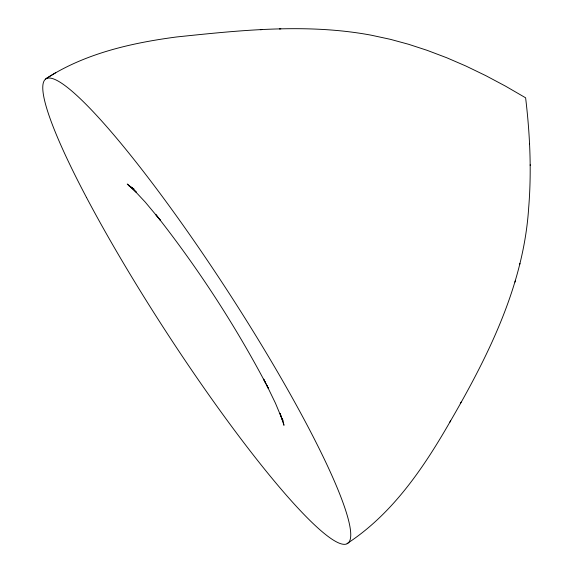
<?xml version="1.0" encoding="UTF-8"?>
<svg xmlns="http://www.w3.org/2000/svg" width="573" height="573" viewBox="0 0 573 573"><rect width="100%" height="100%" fill="white"/><g stroke="black" fill="none" stroke-linecap="round" stroke-linejoin="round"><path stroke-width="0.86" d="M45.482 78.995C84.575 53.525 131.124 42.961 176.778 36.944C241.183 30.226 306.906 23.192 371.139 35.175L390.342 39.322L408.578 44.279L427.1 50.324L446.747 57.758L465.806 65.988L485.746 75.622L505.436 86.1L525.613 97.804C529.932 133.767 531.615 170.131 528.8 206.28L528.707 207.261C523.865 285.01 488.189 356.062 449.798 422.237C423.354 468.241 392.276 514.11 347.08 543.569M519.639 264.561L519.955 263.408M514.991 282.124L515.335 280.863M449.798 422.237L450.636 420.754M460.291 403.528L461.093 402.11M46.642 78.293L55.739 72.678M260.314 29.71L261.84 29.638M279.38 28.937L280.827 28.865M132.642 188.266L134.046 189.033M133.072 188.46L129.025 185.752L133.258 188.932L127.227 184.04L136.288 192.177L132.162 188.094L145.313 202.176L160.497 220.412L155.913 214.682C198.695 268.966 236.484 327.269 268.465 388.537L263.623 379.133L265.421 382.628M266.545 384.805L275.434 403.156L282.783 420.754L280.018 413.391L283.979 425.295L282.575 419.15M282.503 418.927L282.604 419.909M529.588 143.343L529.602 143.859M530.204 164.752L530.233 165.497M86.516 197.506A276.96 36.894 57 0 0 344.624 544.336A276.96 36.894 57 0 0 158.535 191.425A276.96 36.894 57 0 0 86.516 197.506"/></g></svg>
